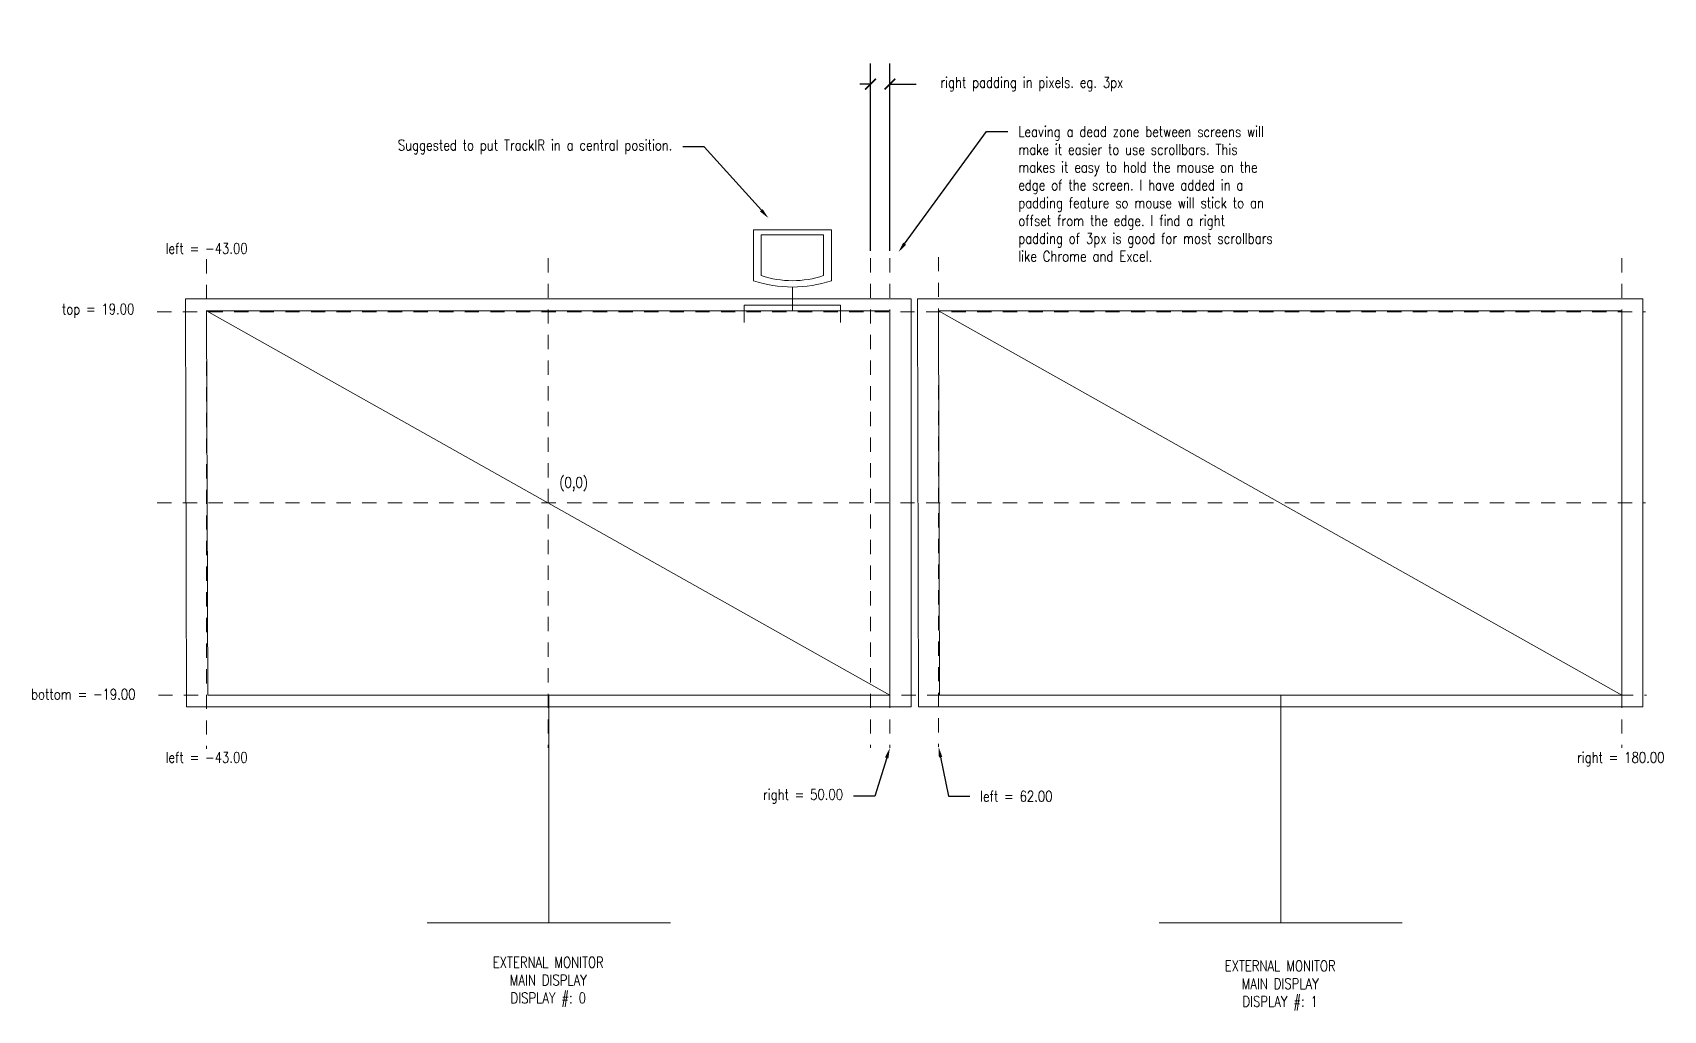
# Model space of a CAD drawing. Header units: inches. Extents: x 1382.6 to 1425.8, y 2000.2 to 2029.1.
# Drawn here: x 1411.53 to 1425.85, y 2011.67 to 2020.25 of the extents above; entities that cross this region are included whole.
import ezdxf
from ezdxf import colors
from ezdxf.entities.mleader import LeaderData, LeaderLine
from ezdxf.math import Vec2, Vec3

# ---------------------------------------------------------------- set-up
doc = ezdxf.new("R2010")
doc.units = ezdxf.units.IN
doc.header["$MEASUREMENT"] = 0
doc.linetypes.add('HIDDEN2', pattern=[0.1875, 0.125, -0.0625])
doc.layers.get('0').update_dxf_attribs({"lineweight": 18})
doc.layers.get('Defpoints').update_dxf_attribs({"color": 140, "lineweight": 18})
doc.styles.add('Annotative', font='romans.shx', dxfattribs={"width": 0.8})
doc.styles.add('RomanS', font='romans.shx', dxfattribs={"width": 0.8})
doc.dimstyles.new('Annotative', dxfattribs={"dimscale": 0, "dimtxt": 0.09375, "dimasz": 0.09375, "dimexe": 0.18, "dimexo": 0.0625, "dimgap": 0.09, "dimtad": 0, "dimtih": 1, "dimtoh": 1, "dimdec": 4, "dimzin": 3, "dimdsep": 46, "dimlunit": 4, "dimtxsty": 'Annotative', "dimblk": 'ARCHTICK', "dimcen": 0, "dimadec": 0, "dimazin": 0, "dimtfac": 1, "dimtdec": 4, "dimtofl": 0, "dimtmove": 0, "dimatfit": 3, "dimfxl": 1, "dimtolj": 1, "dimtzin": 0, "dimarcsym": 0})

# ---------------------------------------------------------------- blocks, each defined once
blk = doc.blocks.new('_ArchTick')
at = {"color": 0, "linetype": 'ByBlock', "lineweight": -2, "const_width": 0.15}
blk.add_lwpolyline([(-0.5, -0.5), (0.5, 0.5)], dxfattribs=at)
blk = doc.blocks.new('*D226')
at = {"color": 0, "lineweight": -2, "transparency": 16777216}
for p, q in [((1418.883, 2018.337), (1418.883, 2019.982)), ((1419.054, 2018.337), (1419.054, 2019.982)), ((1418.883, 2019.802), (1418.789, 2019.802)), ((1419.054, 2019.802), (1419.285, 2019.802))]:
    blk.add_line(p, q, dxfattribs=at)
at = {"layer": 'Defpoints', "color": 0, "transparency": 16777216}
for p in [(1418.883, 2019.802), (1418.883, 2018.274), (1419.054, 2018.274)]:
    blk.add_point(p, dxfattribs=at)
at = {"color": 0, "lineweight": -2, "transparency": 16777216, "xscale": 0.09375, "yscale": 0.09375, "zscale": 0.09375}
blk.add_blockref('_ArchTick', (1418.883, 2019.802), dxfattribs=at)
at = {"color": 0, "lineweight": -2, "transparency": 16777216, "xscale": 0.09375, "yscale": 0.09375, "zscale": 0.09375, "rotation": 180}
blk.add_blockref('_ArchTick', (1419.054, 2019.802), dxfattribs=at)
at = {"color": 0, "transparency": 16777216, "insert": (1420.3, 2019.802), "char_height": 0.09375, "attachment_point": 5, "style": 'Annotative'}
blk.add_mtext('\\A1;right padding in pixels. eg. 3px', dxfattribs=at)

msp = doc.modelspace()

# ---------------------------------------------------------------- linework, layer by layer
at = {"linetype": 'HIDDEN2'}
for p, q in [((1413.05373, 2018.26573), (1413.05373, 2013.96691)), ((1416.0537, 2018.27441), (1416.0537, 2013.97559)), ((1418.88303, 2018.27441), (1418.88303, 2013.97559)), ((1419.0537, 2018.27441), (1419.0537, 2013.97559)), ((1419.4803, 2018.28344), (1419.4803, 2013.98463)), ((1425.48033, 2018.27441), (1425.48033, 2013.97559)), ((1412.62067, 2017.80382), (1425.68658, 2017.80382)), ((1412.62067, 2016.125), (1425.68658, 2016.125)), ((1412.63041, 2014.4375), (1425.69632, 2014.4375))]:
    msp.add_line(p, q, dxfattribs=at)
for p, q in [((1418.19777, 2018.02053), (1418.19777, 2017.86028)), ((1418.19777, 2017.86028), (1417.77485, 2017.86028)), ((1417.77485, 2017.86028), (1417.77485, 2017.70846)), ((1418.19777, 2017.86028), (1418.62069, 2017.86028)), ((1418.19777, 2017.86028), (1418.19777, 2017.8125)), ((1418.62069, 2017.86028), (1418.62069, 2017.70846)), ((1416.05859, 2014.4375), (1416.05859, 2012.4375)), ((1422.48521, 2014.4375), (1422.48521, 2012.4375)), ((1416.05859, 2012.4375), (1414.9912, 2012.4375)), ((1416.05859, 2012.4375), (1417.12597, 2012.4375)), ((1422.48521, 2012.4375), (1421.41783, 2012.4375)), ((1422.48521, 2012.4375), (1423.55259, 2012.4375))]:
    msp.add_line(p, q)
for points in [[(1417.85549, 2018.0757), (1417.85549, 2018.52307), (1418.54005, 2018.52307), (1418.54005, 2018.0757)], [(1417.92377, 2018.12032), (1417.92377, 2018.47845), (1418.47177, 2018.47845), (1418.47177, 2018.12032)]]:
    msp.add_lwpolyline(points)
for points in [[(1412.87851, 2014.33312), (1412.86814, 2017.91688), (1419.23927, 2017.91688), (1419.23927, 2014.33312)], [(1413.06347, 2014.4375), (1413.0537, 2017.8125), (1419.0537, 2017.8125), (1419.0537, 2014.4375)], [(1419.30514, 2014.33312), (1419.29477, 2017.91688), (1425.66589, 2017.91688), (1425.66589, 2014.33312)], [(1419.49009, 2014.4375), (1419.48033, 2017.8125), (1425.48033, 2017.8125), (1425.48033, 2014.4375)]]:
    msp.add_lwpolyline(points, close=True)
for centre, radius in [((1418.19777, 2019.10978), 1.08926), ((1418.19777, 2018.94812), 0.87197)]:
    msp.add_arc(centre, radius, 251.685613, 288.314387)
at = {"layer": 'Defpoints'}
for p, q in [((1413.0537, 2017.8125), (1419.0537, 2014.4375)), ((1419.48033, 2017.8125), (1425.48033, 2014.4375))]:
    msp.add_line(p, q, dxfattribs=at)

# ---------------------------------------------------------------- texts
at = {"char_height": 0.09375, "style": 'Annotative'}
for s, insert, width, attachment_point in [('left = -43.00', (1413.0537, 2018.3125), 1, 8), ('top = 19.00', (1412.41981, 2017.81182), 1, 6), ('(0,0)', (1416.27706, 2016.22669), 1, 8), ('bottom = -19.00', (1412.42955, 2014.4455), 1.5792065, 6), ('left = -43.00', (1413.0537, 2013.9375), 1, 2), ('right = 180.00', (1425.47056, 2013.9375), 1, 2), ('EXTERNAL MONITOR\\PMAIN DISPLAY\\PDISPLAY #: 0', (1416.0537, 2011.919), 2.7082774, 5), ('EXTERNAL MONITOR\\PMAIN DISPLAY\\PDISPLAY #: 1', (1422.48033, 2011.8878), 2.7082774, 5)]:
    msp.add_mtext(s, dxfattribs=dict(at, insert=insert, width=width, attachment_point=attachment_point))

# ---------------------------------------------------------------- dimensions: what is measured, and where the dimension line sits
dim = msp.add_linear_dim(base=(1418.88303, 2019.80152), p1=(1419.0537, 2018.27441), p2=(1418.88303, 2018.27441), text='right padding in pixels. eg. 3px', dimstyle='Annotative')
dim.commit()
dim.dimension.update_dxf_attribs({"geometry": '*D226', "text_midpoint": (1420.30027, 2019.80152), "dimtype": 160})

# ---------------------------------------------------------------- leaders
ml = msp.add_multileader_mtext('Standard')
ml.set_content('Leaving a dead zone between screens will make it easier to use scrollbars. This makes it easy to hold the mouse on the edge of the screen. I have added in a padding feature so mouse will stick to an offset from the edge. I find a right padding of 3px is good for most scrollbars like Chrome and Excel.', color=256, style='RomanS')
ml.set_leader_properties()
ml.build(insert=Vec2(0, 0))
ml.multileader.update_dxf_attribs({"dogleg_length": 0.1875, "arrow_head_size": 0.09375})
ctx = ml.context
ctx.base_point, ctx.char_height, ctx.arrow_head_size, ctx.landing_gap_size, ctx.plane_origin = Vec3(1420.09052, 2019.38485), 0.09375, 0.09375, 0.09, Vec3(1418.87442, 2013.02253)
notes = []
notes.append((ctx, [(0, (1, 1, 0), (1419.90302, 2019.38485), (1, 0), 0.1875, [(0, [(1419.12761, 2018.32554)], 0, [])])]))
ctx.mtext.insert, ctx.mtext.width, ctx.mtext.flow_direction = Vec3(1420.18052, 2019.43172), 2.4352544, 5
ml = msp.add_multileader_mtext('Standard')
ml.set_content('Suggested to put TrackIR in a central position.', color=256, style='RomanS')
ml.set_leader_properties()
ml.build(insert=Vec2(0, 0))
ml.multileader.update_dxf_attribs({"dogleg_length": 0.1875, "arrow_head_size": 0.09375})
ctx = ml.context
ctx.base_point, ctx.char_height, ctx.arrow_head_size, ctx.landing_gap_size, ctx.plane_origin = Vec3(1414.27545, 2019.25096), 0.09375, 0.09375, 0.09, Vec3(1417.98775, 2018.62457)
ctx.text_align_type = 2
notes.append((ctx, [(0, (1, 1, 0), (1417.42152, 2019.25096), (-1, 0), 0.1875, [(0, [(1417.98775, 2018.62457)], 0, [])])]))
ctx.mtext.insert, ctx.mtext.alignment, ctx.mtext.flow_direction = Vec3(1417.14402, 2019.31346), 3, 5
ml = msp.add_multileader_mtext('Standard')
ml.set_content('right = 50.00', color=256, style='RomanS')
ml.set_leader_properties()
ml.build(insert=Vec2(0, 0))
ml.multileader.update_dxf_attribs({"dogleg_length": 0.1875, "arrow_head_size": 0.09375})
ctx = ml.context
ctx.base_point, ctx.char_height, ctx.arrow_head_size, ctx.landing_gap_size, ctx.plane_origin = Vec3(1417.75981, 2013.54906), 0.09375, 0.09375, 0.09, Vec3(1418.8268, 2012.52154)
ctx.text_align_type = 2
notes.append((ctx, [(0, (1, 1, 0), (1418.92017, 2013.54906), (-1, 0), 0.1875, [(0, [(1419.0537, 2013.97559)], 0, [])])]))
ctx.mtext.insert, ctx.mtext.alignment, ctx.mtext.flow_direction = Vec3(1418.64267, 2013.61156), 3, 5
ml = msp.add_multileader_mtext('Standard')
ml.set_content('left = 62.00', color=256, style='RomanS')
ml.set_leader_properties()
ml.build(insert=Vec2(0, 0))
ml.multileader.update_dxf_attribs({"dogleg_length": 0.1875, "arrow_head_size": 0.09375})
ctx = ml.context
ctx.base_point, ctx.char_height, ctx.arrow_head_size, ctx.landing_gap_size, ctx.plane_origin = Vec3(1419.75475, 2013.54906), 0.09375, 0.09375, 0.09, Vec3(1419.70721, 2012.52154)
notes.append((ctx, [(0, (1, 1, 0), (1419.56725, 2013.54906), (1, 0), 0.1875, [(0, [(1419.4803, 2013.98463)], 0, [])])]))
ctx.mtext.insert, ctx.mtext.flow_direction = Vec3(1419.84475, 2013.59593), 5
for ctx, leaders in notes:
    for number, flags, end, landing, length, lines in leaders:
        leader = LeaderData()
        leader.index, (leader.has_last_leader_line, leader.has_dogleg_vector, leader.attachment_direction) = number, flags
        leader.last_leader_point, leader.dogleg_vector, leader.dogleg_length = Vec3(end), Vec3(landing), length
        for number, points, colour, breaks in lines:
            line = LeaderLine()
            line.index, line.vertices, line.color, line.breaks = number, Vec3.list(points), colors.encode_raw_color(colour), breaks
            leader.lines.append(line)
        ctx.leaders.append(leader)

doc.saveas('drawing.dxf')
